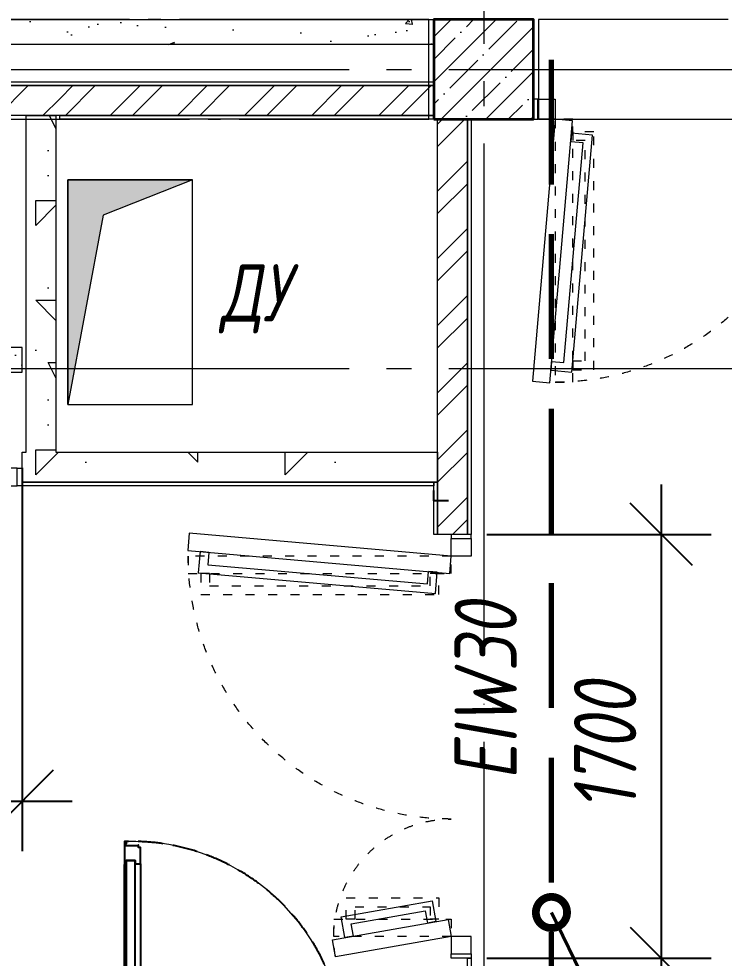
# Model space of a CAD drawing. Header units: millimetres. Extents: x -85420 to 1195317, y -69347 to 470418.
# Drawn here: x 446082 to 448911, y 55211 to 58979 of the extents above; entities that cross this region are included whole.
import ezdxf
from ezdxf import colors
from ezdxf.entities.mleader import LeaderData, LeaderLine
from ezdxf.math import Vec2, Vec3

# ---------------------------------------------------------------- set-up
doc = ezdxf.new("R2010")
doc.units = ezdxf.units.MM
for name, pattern in [('ACAD_ISO03W100', [30, 12, -18]), ('GOST2.303 6', [12, 8, -1.5, 1, -1.5]), ('ГОСТ 2.303 4', [7, 5, -2, 0]), ('ГОСТ 2.303 5', [24, 20, -1.5, 1, -1.5]), ('ГОСТ 2.303 6', [12, 8, -1.5, 1, -1.5]), ('осевая', [50.8, 31.75, -6.35, 6.35, -6.35])]:
    doc.linetypes.add(name, pattern=pattern)
for name, color, linetype, lineweight in [('!М_Двери_ЭОМ', 7, 'Continuous', 15), ('!М_Отверстия в перекрытиях', 253, 'Continuous', 15), ('!М_Перегородки_АЛЮ+стекло', 4, 'Continuous', 15), ('!М_Перегородки_пеноблок', 7, 'Continuous', 20), ('!ФС_Ригели_балки', 251, 'ГОСТ 2.303 6', 15), ('+АР_Осевые линии', 252, 'GOST2.303 6', 9), ('АР_Двери', 7, 'Continuous', 0), ('АР_Колонны', 5, 'Continuous', 35), ('АР_колонны штриховка', 193, 'Continuous', 5), ('Колонны', 7, 'Continuous', 25), ('СПДС_+АР_Стены', 250, 'Continuous', 20), ('СПДС_РАЗМЕРЫ', 252, 'Continuous', 0)]:
    doc.layers.add(name, color=color, linetype=linetype, lineweight=lineweight)
doc.layers.add('ОСИ', color=7, linetype='осевая', lineweight=13, true_color=0x999999)
doc.layers.add('ПБ_граница', color=7, linetype='ГОСТ 2.303 4', lineweight=40, true_color=0xdb0000)
doc.styles.add('ГОСТ 2.304', font='CS_Gost2304.shx', dxfattribs={"oblique": 10})
doc.linetypes.add('Ground2', pattern='A,12,[130,ltypeshp.shx,S=3,R=-210,X=0,Y=-2.598],3,[130,ltypeshp.shx,S=3,R=-210,X=0,Y=-2.598],3,[130,ltypeshp.shx,S=3,R=-210,X=0,Y=-2.598],0', length=18)
doc.dimstyles.new('СПДС', dxfattribs={"dimscale": 100, "dimtxt": 2.5, "dimasz": 2.5, "dimexe": 2, "dimexo": 0.625, "dimgap": 1, "dimtad": 1, "dimdec": 0, "dimrnd": 5, "dimtxsty": 'ГОСТ 2.304', "dimblk": 'OBLIQUE', "dimblk1": 'OBLIQUE', "dimblk2": 'OBLIQUE', "dimcen": 2.5, "dimdle": 2, "dimadec": 0, "dimazin": 2, "dimtfac": 0.75, "dimtdec": 4, "dimtmove": 1, "dimatfit": 3, "dimfxl": 1, "dimtfill": 1, "dimtolj": 1, "dimarcsym": 1})
pattern_1 = [(50, (1, 6e-14), (364.37, -31.878), [38.1, -419.1]), (355, (1, 6e-14), (-70.487, 382.114), [30.48, -335.281]), (100.4514, (31.36, -2.66), (293.882, 350.236), [32.38, -356.18]), (46.184, (1, 101.6), (542.158, -84.085), [57.15, -628.65]), (96.636, (46.2, 94.6), (474.81, 494.85), [48.57, -534.27]), (351.184, (1, 101.6), (474.81, 494.85), [45.72, -502.92]), (21, (51.8, 76.2), (303.229, -204.53), [38.1, -419.1]), (326, (51.8, 76.2), (123.604, 368.376), [30.48, -335.28]), (71.4514, (77.07, 59.16), (426.833, 163.846), [32.38, -356.18]), (37.5, (1, 6e-14), (6.1772, 169.11), [0, -331.216, 0, -340.36, 0, -336.55]), (7.5, (1, 6e-14), (133.6393, 200.361), [0, -194.056, 0, -323.596, 0, -128.27]), (327.5, (-112.28, 6e-14), (271.1812, -11.4575), [0, -127, 0, -396.24, 0, -525.78]), (317.5, (-163.08, 6e-14), (296.258, 50.853), [0, -165.1, 0, -263.144, 0, -373.38])]
pattern_2 = [(45, (150, 150), (0, 1000), [141.4, -282.8, 70.7, -424.3, 141.4, -353.61356]), (135, (800, 200), (-1000, 9e-14), [141.4, -212.1, 70.7, -353.6, 141.4, -495.01356]), (63.43495, (0, 0), (5e-08, 1000), [111.8, -447.2, 111.8, -447.234, 0, 0]), (116.56505, (0, 0), (-4e-07, 1000), [111.8, -447.2, 111.8, -447.234, 0, 0]), (0, (0, 100), (0, 1000), [50, -400, 100, -400, 50, 0]), (0, (0, 250), (0, 1000), [-150, 100, -400, 0, -350, 0]), (0, (0, 300), (0, 1000), [-400, 0, -300, 100, -200, 0]), (0, (0, 450), (0, 1000), [-200, 0, -250, 100, -450, 0]), (0, (0, 600), (0, 1000), [-200, 100, -400, 100, -200, 0]), (0, (0, 850), (0, 1000), [-150, 100, -200, 0, -550, 0]), (0, (0, 900), (0, 1000), [-200, 0, -600, 100, -100, 0]), (90, (50, 200), (-1000, 6e-14), [-300, 0, -300, 0, -400, 0]), (90, (150, 0), (-1000, 6e-14), [-150, 100, -400, 0, -350, 0]), (90, (250, 0), (-1000, 6e-14), [-400, 0, -350, 100, -150, 0]), (90, (800, 0), (-1000, 6e-14), [-200, 100, -500, 100, -100, 0]), (90, (100, 100), (-1000, 6e-14), [-300, 0, -350, 0, -350, 0]), (90, (200, 100), (-1000, 6e-14), [-250, 0, -550, 0, -200, 0]), (90, (300, 150), (-1000, 6e-14), [-500, 0, -150, 0, -350, 0]), (90, (350, 50), (-1000, 6e-14), [-450, 0, -200, 0, -250, 0]), (90, (450, 200), (-1000, 6e-14), [-400, 0, -150, 0, -400, 0]), (90, (500, 250), (-1000, 6e-14), [-450, 0, -200, 0, -350, 0]), (90, (550, 0), (-1000, 6e-14), [-600, 0, -250, 0, -150, 0]), (90, (600, 150), (-1000, 6e-14), [-200, 0, -400, 0, -400, 0]), (90, (650, 100), (-1000, 6e-14), [-450, 0, -250, 0, -300, 0]), (90, (700, 50), (-1000, 6e-14), [-400, 0, -300, 0, -300, 0]), (90, (800, 100), (-1000, 6e-14), [-300, 0, -300, 0, -400, 0]), (90, (900, 150), (-1000, 6e-14), [-400, 0, -200, 0, -400, 0]), (90, (950, 200), (-1000, 6e-14), [-150, 0, -600, 0, -250, 0])]
pattern_3 = [(45, (0, 0), (0, -269.40768), []), (45, (5792.26, -5971.88), (-269.40768, 0), [])]

# ---------------------------------------------------------------- blocks, each defined once
blk = doc.blocks.new('_Oblique')
at = {"color": 0, "linetype": 'ByBlock', "lineweight": -2}
blk.add_line((-0.5, -0.5), (0.5, 0.5), dxfattribs=at)
blk = doc.blocks.new('*D390')
at = {"layer": 'Defpoints', "color": 0, "ltscale": 100, "transparency": 16777216}
for p in [(447896.4, 56911.4), (447896.4, 55211.4), (448658.4, 55211.4)]:
    blk.add_point(p, dxfattribs=at)
at = {"layer": 'СПДС_РАЗМЕРЫ', "color": 0, "lineweight": -2, "ltscale": 100, "transparency": 16777216}
for p, q in [((448658.4, 57111.4), (448658.4, 55011.4)), ((447958.9, 56911.4), (448858.4, 56911.4)), ((447958.9, 55211.4), (448858.4, 55211.4))]:
    blk.add_line(p, q, dxfattribs=at)
at = {"layer": 'СПДС_РАЗМЕРЫ', "color": 0, "lineweight": -2, "ltscale": 100, "transparency": 16777216, "xscale": 250, "yscale": 250, "zscale": 250}
for p, rotation in [((448658.4, 56911.4), 90), ((448658.4, 55211.4), 270)]:
    blk.add_blockref('_Oblique', p, dxfattribs=dict(at, rotation=rotation))
at = {"layer": 'СПДС_РАЗМЕРЫ', "color": 0, "ltscale": 100, "transparency": 16777216, "insert": (448433.4, 56061.4), "char_height": 250, "attachment_point": 5, "rotation": 90, "style": 'ГОСТ 2.304', "bg_fill": 3, "box_fill_scale": 1.1, "bg_fill_color": 256, "bg_fill_true_color": 13158600, "bg_fill_transparency": 0}
blk.add_mtext('\\A1;1700', dxfattribs=at)
blk = doc.blocks.new('1700-3')
for points in [[(-476.3, 1526), (-12.1, 1444.2), (0, 1513), (-464.1, 1594.8)], [(0, -13), (-1050.7, -104.9), (-1056.8, -35.3), (-6.1, 56.6)]]:
    blk.add_lwpolyline(points, close=True)
for points in [[(80, 1600), (0, 1600), (0, 1583), (80, 1583), (80, 1600)], [(0, 1583), (80, 1583), (80, 1513), (50, 1513), (50, 1513), (0, 1513), (0, 1583)], [(-392.2, 1511.2), (-426.7, 1517.3), (-441.4, 1433.7), (-76.1, 1369.3), (-61.4, 1452.9), (-95.8, 1459)], [(-392.2, 1511.2), (-400.9, 1462.1), (-104.5, 1409.9), (-95.8, 1459)], [(-971.9, -27.9), (-1006.8, -31), (-1014.2, 53.6), (-63.3, 136.8), (-55.9, 52.2), (-90.8, 49.2)], [(-971.9, -27.9), (-976.2, 21.8), (-95.1, 98.9), (-90.8, 49.2)], [(0, -83), (80, -83), (80, -13), (50, -13), (50, -13), (0, -13), (0, -83)], [(80, -100), (0, -100), (0, -83), (80, -83), (80, -100)]]:
    blk.add_lwpolyline(points)
at = {"linetype": 'ACAD_ISO03W100', "ltscale": 3}
for points in [[(-471.3, 1443.1), (0, 1443.1), (0, 1513), (-471.3, 1513)], [(0, -13), (-1054.7, -13), (-1054.7, 56.9), (0, 56.9)]]:
    blk.add_lwpolyline(points, close=True, dxfattribs=at)
for points in [[(-385.9, 1443.1), (-420.9, 1443.1), (-420.9, 1358.3), (-50, 1358.3), (-50, 1443.1), (-85, 1443.1)], [(-385.9, 1443.1), (-385.9, 1393.3), (-85, 1393.3), (-85, 1443.1)], [(-969.5, 56.9), (-1004.5, 56.9), (-1004.5, 141.7), (-50, 141.7), (-50, 56.9), (-85, 56.9)], [(-969.5, 56.9), (-969.5, 106.7), (-85, 106.7), (-85, 56.9)]]:
    blk.add_lwpolyline(points, dxfattribs=at)
for centre, radius, start, end in [((0, 1513), 471.3, 170, 270), ((0, -13), 1054.7, 90, 181.2023)]:
    blk.add_arc(centre, radius, start, end, dxfattribs=at)
blk = doc.blocks.new('*D326')
at = {"layer": 'Defpoints', "color": 0, "ltscale": 100, "transparency": 16777216}
for p in [(444596.4, 57241.4), (446096.4, 57241.4), (446096.4, 55841.4)]:
    blk.add_point(p, dxfattribs=at)
at = {"layer": 'СПДС_РАЗМЕРЫ', "color": 0, "lineweight": -2, "ltscale": 100, "transparency": 16777216}
for p, q in [((444596.4, 57178.9), (444596.4, 55641.4)), ((446096.4, 57178.9), (446096.4, 55641.4)), ((444396.4, 55841.4), (446296.4, 55841.4))]:
    blk.add_line(p, q, dxfattribs=at)
at = {"layer": 'СПДС_РАЗМЕРЫ', "color": 0, "lineweight": -2, "ltscale": 100, "transparency": 16777216, "xscale": 250, "yscale": 250, "zscale": 250, "rotation": 180}
blk.add_blockref('_Oblique', (444596.4, 55841.4), dxfattribs=at)
at = {"layer": 'СПДС_РАЗМЕРЫ', "color": 0, "lineweight": -2, "ltscale": 100, "transparency": 16777216, "xscale": 250, "yscale": 250, "zscale": 250}
blk.add_blockref('_Oblique', (446096.4, 55841.4), dxfattribs=at)
at = {"layer": 'СПДС_РАЗМЕРЫ', "color": 0, "ltscale": 100, "transparency": 16777216, "insert": (445346.4, 56071.6), "char_height": 250, "attachment_point": 5, "style": 'ГОСТ 2.304', "bg_fill": 3, "box_fill_scale": 1.1, "bg_fill_color": 256, "bg_fill_true_color": 13158600, "bg_fill_transparency": 0}
blk.add_mtext('\\A1;1500', dxfattribs=at)
blk = doc.blocks.new('*D290')
at = {"layer": 'Defpoints', "color": 0, "ltscale": 100, "transparency": 16777216}
for p in [(449847.3, 59209.3), (448146.4, 58976.4), (449847.3, 58726.4)]:
    blk.add_point(p, dxfattribs=at)
at = {"layer": 'СПДС_РАЗМЕРЫ', "color": 0, "lineweight": -2, "ltscale": 100, "transparency": 16777216}
for p, q in [((448146.4, 59038.9), (448146.4, 59409.3)), ((449847.3, 58788.9), (449847.3, 59409.3)), ((447946.4, 59209.3), (450047.3, 59209.3))]:
    blk.add_line(p, q, dxfattribs=at)
at = {"layer": 'СПДС_РАЗМЕРЫ', "color": 0, "lineweight": -2, "ltscale": 100, "transparency": 16777216, "xscale": 250, "yscale": 250, "zscale": 250, "rotation": 180}
blk.add_blockref('_Oblique', (448146.4, 59209.3), dxfattribs=at)
at = {"layer": 'СПДС_РАЗМЕРЫ', "color": 0, "lineweight": -2, "ltscale": 100, "transparency": 16777216, "xscale": 250, "yscale": 250, "zscale": 250}
blk.add_blockref('_Oblique', (449847.3, 59209.3), dxfattribs=at)
at = {"layer": 'СПДС_РАЗМЕРЫ', "color": 0, "ltscale": 100, "transparency": 16777216, "insert": (448996.9, 59434.3), "char_height": 250, "attachment_point": 5, "style": 'ГОСТ 2.304', "bg_fill": 3, "box_fill_scale": 1.1, "bg_fill_color": 256, "bg_fill_true_color": 13158600, "bg_fill_transparency": 0}
blk.add_mtext('\\A1;1700', dxfattribs=at)
blk = doc.blocks.new('*U143')
at = {"lineweight": 15}
h = blk.add_hatch(dxfattribs=at)
h.set_pattern_fill('AR-CONC', color=256, scale=2, angle=360)
h.set_pattern_definition(pattern_1)
h.paths.add_polyline_path([(0, 0), (5600, 0), (5600, -100), (0, -100)])
at = {"linetype": 'ByBlock', "ltscale": 100, "transparency": 33554687}
blk.add_lwpolyline([(0, 0), (5600, 0), (5600, -100), (0, -100)], close=True, dxfattribs=at)
blk = doc.blocks.new('_DotSmall')
at = {"color": 0, "linetype": 'ByBlock', "const_width": 0.5}
blk.add_lwpolyline([(-0.0625, 0, 1), (0.0625, 0, 1)], format="xyb", close=True, dxfattribs=at)
blk = doc.blocks.new('*U80')
at = {"transparency": 33554559}
h = blk.add_hatch(color=256, dxfattribs=at)
h.dxf.hatch_style = 1
h.paths.add_polyline_path([(500, 0), (141.4, -141.4), (0, -900), (0, 0)])
at = {"ltscale": 50}
blk.add_lwpolyline([(0, 0), (0, -900), (500, -900), (500, 0)], close=True, dxfattribs=at)
at = {"lineweight": 15}
blk.add_lwpolyline([(0, -900), (0, 0), (500, 0), (141.4, -141.4)], close=True, dxfattribs=at)
blk = doc.blocks.new('*U118')
at = {"lineweight": 15}
h = blk.add_hatch(dxfattribs=at)
h.set_pattern_fill('AR-CONC', color=256, scale=2, angle=360)
h.set_pattern_definition(pattern_1)
edge = h.paths.add_edge_path()
edge.add_line((1700, 0), (1700, 100))
edge.add_line((0, 0), (1700, 0))
edge.add_line((0, 100), (0, 0))
edge.add_line((1700, 100), (0, 100))
at = {"linetype": 'ByBlock', "ltscale": 100, "transparency": 33554687}
blk.add_lwpolyline([(0, 0), (1700, 0), (1700, 100), (0, 100)], close=True, dxfattribs=at)
blk = doc.blocks.new('дверь металл_преобразован_в_статический')
for p, q in [((-88.3, 28.3), (-427.7, -311.1)), ((-391.6, -331.6), (-60, 0))]:
    blk.add_line(p, q)
for points in [[(-1500, 0), (-1480, 0), (-1480, 70), (-1500, 70)], [(-1440, 0), (-1480, 0), (-1480, 70), (-1430, 70), (-1430, 40), (-1440, 40)], [(-60, 0), (-20, 0), (-20, 70), (-70, 70), (-70, 40), (-60, 40)], [(0, 0), (-20, 0), (-20, 70), (0, 70)], [(-795.8, -644.1), (-1440, 0), (-1411.7, 28.3), (-775.3, -608.1), (-796.5, -629.3), (-788.7, -637.1)], [(-60, 0), (-391.6, -331.6), (-398.7, -324.6), (-406.5, -332.3), (-427.7, -311.1), (-88.3, 28.3)]]:
    blk.add_lwpolyline(points, close=True)
at = {"linetype": 'ГОСТ 2.303 4', "ltscale": 50}
for centre, radius, start, end in [((-1440, 0), 911, 315, 0.629), ((-60, 0), 480.1, 178.8064, 223.8064)]:
    blk.add_arc(centre, radius, start, end, dxfattribs=at)
blk = doc.blocks.new('Колонна 400х400')
at = {"layer": 'АР_колонны штриховка'}
h = blk.add_hatch(dxfattribs=at)
h.set_pattern_fill('ANSI35', color=256, scale=20)
h.set_pattern_definition([(45, (-139655.88, -114865.3), (-89.80256, 89.80256), []), (45, (-139566.07, -114865.3), (-89.80256, 89.80256), [158.75, -31.75, 0, -31.75])])
h.paths.add_polyline_path([(0, 0), (400, 0), (400, 400), (0, 400)])
at = {"layer": 'АР_Колонны'}
blk.add_lwpolyline([(0, 0), (400, 0), (400, 400), (0, 400)], close=True, dxfattribs=at)
blk = doc.blocks.new('*U49')
at = {"linetype": 'ГОСТ 2.303 5', "ltscale": 50}
blk.add_lwpolyline([(5560, 400), (0, 400), (0, 0), (5560, 0)], close=True, dxfattribs=at)
blk = doc.blocks.new('Из_буфера30619')
for p in [(0, -12000), (6000, -12000)]:
    blk.add_blockref('*U49', p)
blk = doc.blocks.new('A$C314F1C93')
at = {"layer": '+АР_Осевые линии', "linetype": 'ГОСТ 2.303 5', "lineweight": 0, "ltscale": 100}
blk.add_line((17540, 64752.7), (17540, -9752.2), dxfattribs=at)
for points in [[(-4200, 43450), (75280, 43450)], [(-4200, 42250), (75280, 42250)]]:
    blk.add_lwpolyline(points, dxfattribs=at)

msp = doc.modelspace()

# ---------------------------------------------------------------- block references
at = {"layer": 'ОСИ', "ltscale": 40}
msp.add_blockref('A$C314F1C93', (430406.4, 15326.4, 0), dxfattribs=at)

# ---------------------------------------------------------------- next in the draw order: hatches: boundary and pattern name
at = {"layer": 'СПДС_+АР_Стены', "lineweight": 15, "ltscale": 100}
h = msp.add_hatch(dxfattribs=at)
h.set_pattern_fill('КИРПИЧ', color=1, scale=20, style=0, pattern_type=2)
h.set_pattern_definition(pattern_3)
h.paths.add_polyline_path([(442146.4, 58711.4), (446246.4, 58711.4), (446246.4, 58591.4), (442146.4, 58591.4)], flags=0)
h = msp.add_hatch(dxfattribs=at)
h.set_pattern_fill('КИРПИЧ', color=1, scale=20, style=0, pattern_type=2)
h.set_pattern_definition(pattern_3)
h.paths.add_polyline_path([(446246.4, 58711.4), (447746.4, 58711.4), (447746.4, 58591.4), (446246.4, 58591.4)], flags=0)

# ---------------------------------------------------------------- next in the draw order: linework, layer by layer
for p, q in [((446506.4, 54872.4), (446506.4, 55587.3)), ((446570.4, 55589.4), (446570.4, 54870.4))]:
    msp.add_line(p, q)
at = {"color": 1, "linetype": 'Ground2', "elevation": 0}
msp.add_lwpolyline([(447745.5, 57086.8), (447745.5, 57047.9), (447805.6, 57047.9)], dxfattribs=at)
for points in [[(446514.3, 55679.4), (446506.4, 55679.4), (446506.4, 55587.3), (446513.4, 55587.3), (446513.4, 55603.3), (446549.4, 55603.3), (446549.4, 55589.4), (446570.4, 55589.4), (446570.4, 55655.4), (446562.4, 55655.4), (446562.4, 55665.4), (446560.8, 55665.4), (446560.8, 55662.3), (446508.1, 55662.3), (446508.1, 55671.4), (446514.3, 55671.4)], [(446549.4, 54856.4), (446549.4, 55603.3), (446513.4, 55603.3), (446513.4, 54856.4)]]:
    msp.add_lwpolyline(points, close=True)
at = {"linetype": 'ГОСТ 2.303 4', "ltscale": 20}
msp.add_arc((446536.9, 54830), 849.9, 356.651, 92.06, dxfattribs=at)
at = {"layer": 'АР_Двери'}
for p, q in [((446506.4, 54872.4), (446506.4, 55587.3)), ((446570.4, 55589.4), (446570.4, 54870.4))]:
    msp.add_line(p, q, dxfattribs=at)
for points in [[(446514.3, 55679.4), (446506.4, 55679.4), (446506.4, 55587.3), (446513.4, 55587.3), (446513.4, 55603.3), (446549.4, 55603.3), (446549.4, 55589.4), (446570.4, 55589.4), (446570.4, 55655.4), (446562.4, 55655.4), (446562.4, 55665.4), (446560.8, 55665.4), (446560.8, 55662.3), (446508.1, 55662.3), (446508.1, 55671.4), (446514.3, 55671.4)], [(446549.4, 54856.4), (446549.4, 55603.3), (446513.4, 55603.3), (446513.4, 54856.4)]]:
    msp.add_lwpolyline(points, close=True, dxfattribs=at)
at = {"layer": 'АР_Двери', "ltscale": 20}
msp.add_arc((446536.9, 54830), 849.9, 356.651, 92.06, dxfattribs=at)
at = {"layer": 'ПБ_граница', "color": 1, "lineweight": 70, "ltscale": 100, "true_color": 0xff0404, "elevation": 0}
msp.add_lwpolyline([(448218.2, 54815.4), (448218.2, 54815.4), (448218.2, 54815.4), (448218.2, 54815.4), (448218.2, 59146.6), (441546.4, 59146.6)], dxfattribs=at)
at = {"layer": 'СПДС_+АР_Стены', "ltscale": 100}
for points in [[(446246.4, 58711.4), (442146.4, 58711.4), (442146.4, 58726.4), (446246.4, 58726.4)], [(446246.4, 58591.4), (442146.4, 58591.4), (442146.4, 58711.4), (446246.4, 58711.4)], [(446246.4, 58726.4), (447746.4, 58726.4), (447746.4, 58711.4), (446246.4, 58711.4)], [(446246.4, 58711.4), (447746.4, 58711.4), (447746.4, 58591.4), (446246.4, 58591.4)]]:
    msp.add_lwpolyline(points, dxfattribs=at)
for points in [[(446246.4, 58591.4), (447746.4, 58591.4), (447746.4, 58576.4), (446246.4, 58576.4), (446246.4, 58591.4)], [(447761.4, 57121.4), (447761.4, 56911.4), (447746.4, 56911.4), (447746.4, 57121.4), (447761.4, 57121.4), (447761.4, 57121.4), (447761.4, 57121.4)]]:
    msp.add_lwpolyline(points, close=True, dxfattribs=at)

# ---------------------------------------------------------------- next in the draw order: block references
at = {"layer": '!М_Двери_ЭОМ', "color": 0, "xscale": -1}
msp.add_blockref('дверь металл_преобразован_в_статический', (444596.4, 57106.4), dxfattribs=at)
at = {"layer": '!М_Отверстия в перекрытиях'}
msp.add_blockref('*U80', (446278.6, 58332.9, 0), dxfattribs=at)
at = {"layer": '!М_Перегородки_АЛЮ+стекло', "xscale": -1, "rotation": 270}
msp.add_blockref('1700-3', (448246.4, 58576.4, 0), dxfattribs=at)
at = {"layer": '!М_Перегородки_пеноблок'}
for name, p in [('*U143', (442146.4, 58976.4, 0)), ('*U118', (444396.4, 57561.4))]:
    msp.add_blockref(name, p, dxfattribs=at)
at = {"layer": '!ФС_Ригели_балки'}
msp.add_blockref('Из_буфера30619', (442166.4, 70576.4, 0), dxfattribs=at)
at = {"layer": 'Колонны'}
msp.add_blockref('Колонна 400х400', (447746.4, 58576.4, 0), dxfattribs=at)

# ---------------------------------------------------------------- next in the draw order: texts
at = {"layer": '!М_Отверстия в перекрытиях', "ltscale": 50, "insert": (447030.9, 57856.2, 0), "char_height": 230, "width": 1549.965, "attachment_point": 5, "line_spacing_factor": 0.648, "style": 'ГОСТ 2.304'}
msp.add_mtext('ДУ', dxfattribs=at)

# ---------------------------------------------------------------- next in the draw order: leaders
at = {"layer": 'ПБ_граница', "linetype": 'ByBlock', "lineweight": 0, "ltscale": 70}
ml = msp.add_multileader_mtext('Standard', dxfattribs=at)
ml.set_content('Граница пожарной зоны ', color=256, style='ГОСТ 2.304')
ml.set_leader_properties(color=256, lineweight=-1)
ml.set_arrow_properties(name='DOTSMALL')
ml.build(insert=Vec2(0, 0))
ml.multileader.update_dxf_attribs({"text_left_attachment_type": 6, "text_right_attachment_type": 6, "dogleg_length": 173.1, "arrow_head_size": 250, "scale": 100})
ctx = ml.context
ctx.base_point, ctx.scale, ctx.char_height, ctx.arrow_head_size, ctx.landing_gap_size, ctx.plane_origin = Vec3(450273, 51533, 0), 100, 250, 250, 200, Vec3(406909.5, 65636.9, 0)
ctx.left_attachment, ctx.right_attachment = 6, 6
notes = []
notes.append((ctx, [(0, (1, 1, 0), (450099.9, 51533, 0), (1, 0), 173.1, [(3, [(448218.2, 55394.9, 0)], 0, [])])]))
ctx.mtext.insert, ctx.mtext.width, ctx.mtext.defined_height, ctx.mtext.line_spacing_factor, ctx.mtext.flow_direction = Vec3(450473, 51845.5, 0), 7160.099, 981, 0.768, 5
for ctx, leaders in notes:
    for number, flags, end, landing, length, lines in leaders:
        leader = LeaderData()
        leader.index, (leader.has_last_leader_line, leader.has_dogleg_vector, leader.attachment_direction) = number, flags
        leader.last_leader_point, leader.dogleg_vector, leader.dogleg_length = Vec3(end), Vec3(landing), length
        for number, points, colour, breaks in lines:
            line = LeaderLine()
            line.index, line.vertices, line.color, line.breaks = number, Vec3.list(points), colors.encode_raw_color(colour), breaks
            leader.lines.append(line)
        ctx.leaders.append(leader)

# ---------------------------------------------------------------- next in the draw order: texts
at = {"layer": 'ПБ_граница', "linetype": 'ByBlock', "lineweight": 0, "ltscale": 100, "insert": (447954.5, 56283.2, 0), "char_height": 250, "width": 1, "attachment_point": 5, "rotation": 90, "line_spacing_factor": 0.5, "style": 'ГОСТ 2.304', "bg_fill": 3, "box_fill_scale": 1.2, "bg_fill_color": 1, "bg_fill_transparency": 0}
msp.add_mtext('EIW30', dxfattribs=at)

# ---------------------------------------------------------------- next in the draw order: dimensions: what is measured, and where the dimension line sits
at = {"layer": 'СПДС_РАЗМЕРЫ', "ltscale": 100}
for base, p1, p2, picture, middle in [((449847.3, 59209.3), (448146.4, 58976.4), (449847.3, 58726.4), '*D290', (448996.9, 59434.3)), ((446096.4, 55841.4, 0), (444596.4, 57241.4, 0), (446096.4, 57241.4, 0), '*D326', (445346.4, 56071.6, 0))]:
    dim = msp.add_linear_dim(base=base, p1=p1, p2=p2, dimstyle='СПДС', dxfattribs=at)
    dim.commit()
    dim.dimension.update_dxf_attribs({"geometry": picture, "text_midpoint": middle})

# ---------------------------------------------------------------- next in the draw order: hatches: boundary and pattern name
at = {"layer": '!М_Перегородки_пеноблок', "ltscale": 100}
h = msp.add_hatch(dxfattribs=at)
h.set_pattern_fill('БЕТОННАЯ ПОДГОТОВКА', color=256, scale=100, style=0, pattern_type=2)
h.set_pattern_definition(pattern_2)
h.paths.add_polyline_path([(446231.4, 58591.4), (446231.4, 57241.4), (446111.4, 57241.4), (446111.4, 58591.4)], flags=0)
h = msp.add_hatch(dxfattribs=at)
h.set_pattern_fill('БЕТОННАЯ ПОДГОТОВКА', color=256, scale=100, style=0, pattern_type=2)
h.set_pattern_definition(pattern_2)
h.paths.add_polyline_path([(446096.4, 57241.4), (447761.4, 57241.4), (447761.4, 57121.4), (446096.4, 57121.4)], flags=0)
h = msp.add_hatch(dxfattribs=at)
h.set_pattern_fill('БЕТОННАЯ ПОДГОТОВКА', color=256, scale=100, style=0, pattern_type=2)
h.set_pattern_definition(pattern_2)
h.paths.add_polyline_path([(446096.4, 57241.4), (447761.4, 57241.4), (447761.4, 57121.4), (446096.4, 57121.4)], flags=0)

# ---------------------------------------------------------------- next in the draw order: linework, layer by layer
for points in [[(446111.4, 57241.4), (446111.4, 58591.4), (446231.4, 58591.4), (446231.4, 57241.4)], [(446231.4, 57241.4), (447761.4, 57241.4), (447761.4, 57121.4), (446096.4, 57121.4), (446096.4, 57241.4), (446111.4, 57241.4)], [(446231.4, 57241.4), (447761.4, 57241.4), (447761.4, 57121.4), (446096.4, 57121.4), (446096.4, 57241.4), (446111.4, 57241.4)], [(447746.4, 57106.4), (446096.4, 57106.4), (446096.4, 57121.4), (447746.4, 57121.4)]]:
    msp.add_lwpolyline(points, dxfattribs=at)
msp.add_lwpolyline([(446096.4, 57121.4), (447746.4, 57121.4), (447746.4, 57106.4), (446096.4, 57106.4), (446096.4, 57121.4)], close=True, dxfattribs=at)

# ---------------------------------------------------------------- next in the draw order: block references
at = {"layer": 'АР_Двери', "lineweight": 30, "ltscale": 100, "xscale": -1, "rotation": 180}
msp.add_blockref('1700-3', (447816.4, 56811.4, 0), dxfattribs=at)

# ---------------------------------------------------------------- next in the draw order: dimensions: what is measured, and where the dimension line sits
at = {"layer": 'СПДС_РАЗМЕРЫ', "ltscale": 100}
dim = msp.add_linear_dim(base=(448658.4, 55211.4, 0), p1=(447896.4, 56911.4, 0), p2=(447896.4, 55211.4, 0), angle=90, dimstyle='СПДС', dxfattribs=at)
dim.commit()
dim.dimension.update_dxf_attribs({"geometry": '*D390', "text_midpoint": (448433.4, 56061.4, 0)})

# ---------------------------------------------------------------- next in the draw order: hatches: boundary and pattern name
at = {"layer": 'СПДС_+АР_Стены', "lineweight": 15, "ltscale": 100}
h = msp.add_hatch(dxfattribs=at)
h.set_pattern_fill('КИРПИЧ', color=1, scale=20, style=0, pattern_type=2)
h.set_pattern_definition(pattern_3)
h.paths.add_polyline_path([(447881.4, 58576.4), (447881.4, 57111.4), (447761.4, 57111.4), (447761.4, 58576.4)], flags=0)
h = msp.add_hatch(dxfattribs=at)
h.set_pattern_fill('КИРПИЧ', color=1, scale=20, style=0, pattern_type=2)
h.set_pattern_definition(pattern_3)
h.paths.add_polyline_path([(447881.4, 57121.4), (447881.4, 56911.4), (447761.4, 56911.4), (447761.4, 57121.4)], flags=0)

# ---------------------------------------------------------------- next in the draw order: linework, layer by layer
at = {"layer": 'СПДС_+АР_Стены', "ltscale": 100}
for points in [[(447761.4, 57111.4), (447761.4, 58576.4), (447881.4, 58576.4), (447881.4, 57111.4)], [(447881.4, 57111.4), (447881.4, 58576.4), (447896.4, 58576.4), (447896.4, 57111.4)], [(447881.4, 57121.4), (447881.4, 56911.4), (447761.4, 56911.4), (447761.4, 57121.4)], [(447896.4, 57121.4), (447896.4, 56911.4), (447881.4, 56911.4), (447881.4, 57121.4)]]:
    msp.add_lwpolyline(points, dxfattribs=at)
msp.add_lwpolyline([(447896.4, 55211.4), (447896.4, 54776.4), (447881.4, 54776.4), (447881.4, 55211.4)], close=True, dxfattribs=at)

doc.saveas('drawing.dxf')
